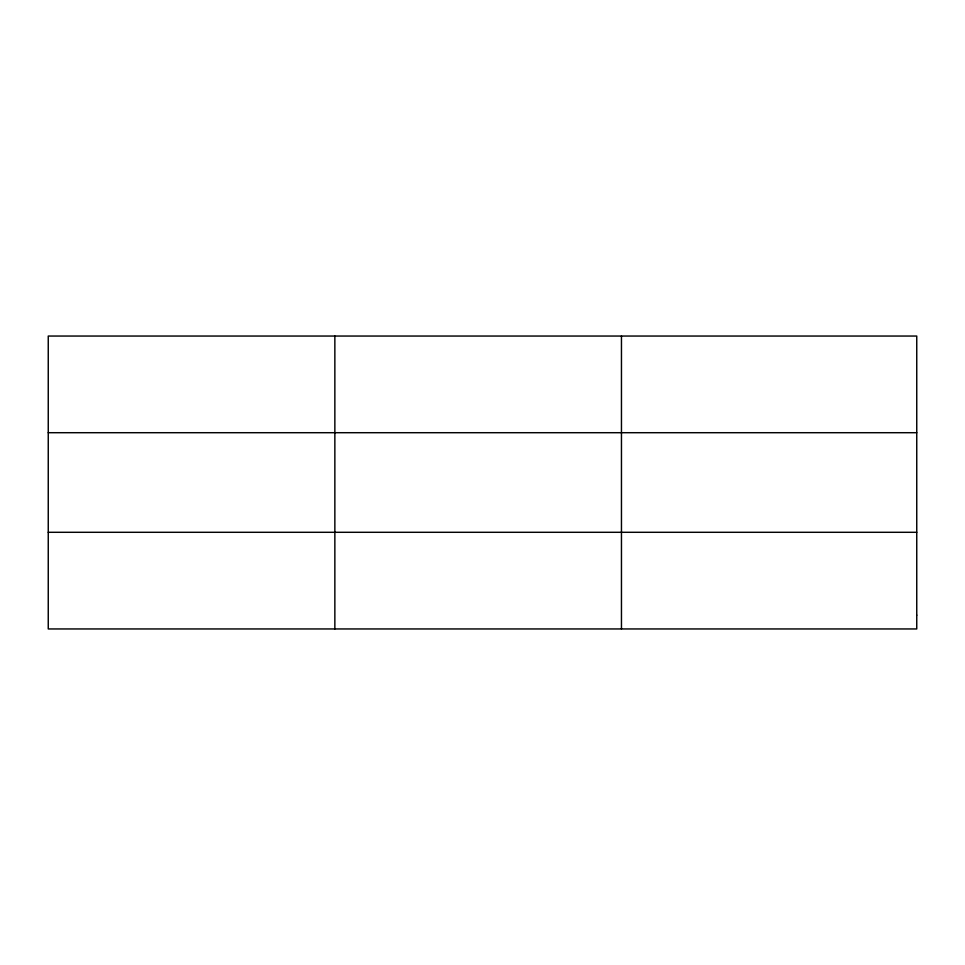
<?xml version="1.0" encoding="UTF-8"?>
<svg xmlns="http://www.w3.org/2000/svg" width="965" height="965" viewBox="0 0 965 965"><rect width="100%" height="100%" fill="white"/><g stroke="black" fill="none" stroke-linecap="round" stroke-linejoin="round"><path stroke-width="1.45" d="M334.855 336.049L334.855 628.951M621.46 336.049L621.46 628.951M48.25 432.706L916.75 432.706M48.25 532.294L916.75 532.294M916.75 615.151L916.75 628.951L48.25 628.951L48.25 336.049L916.75 336.049L916.75 615.151"/></g></svg>
